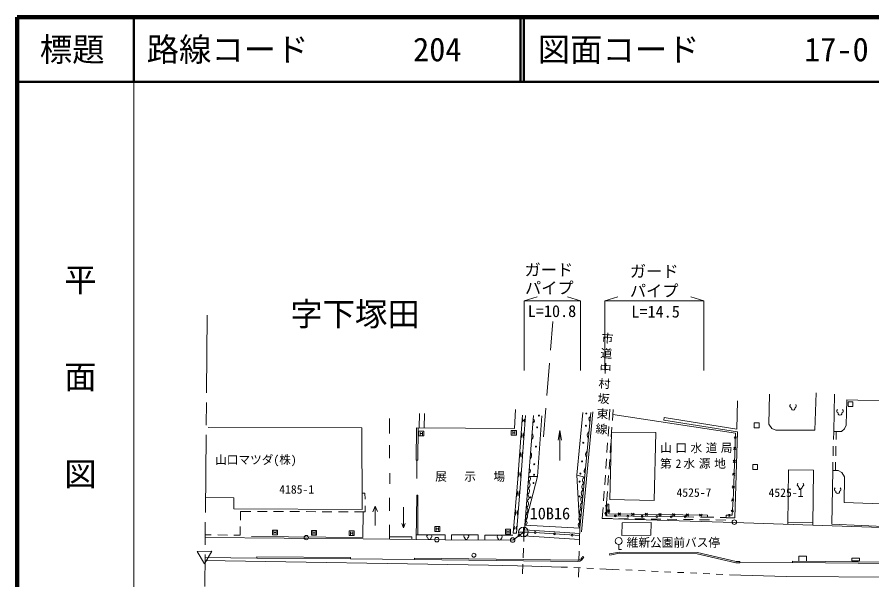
# Model space of a CAD drawing. Units: millimetres, scale not verified. Extents: x 40000 to 680000, y 20000 to 380000.
# Drawn here: x 40000 to 171990, y 293047 to 380000 of the extents above; entities that cross this region are included whole.
import ezdxf
from ezdxf.enums import TextEntityAlignment as Align

# ---------------------------------------------------------------- set-up
doc = ezdxf.new("R2010")
doc.units = ezdxf.units.MM
doc.header["$LTSCALE"] = 1000
doc.linetypes.add('CHAIN', pattern=[18.5, 12, -1.5, 3.5, -1.5])
for name, color, linetype, lineweight in [('M-BGD', 7, 'Continuous', 13), ('M-BMK', 2, 'CHAIN', 13), ('M-BMK-SRVR', 3, 'Continuous', 13), ('M-STR-HTXT', 7, 'Continuous', 13), ('M-STR-STR1', 1, 'Continuous', 13), ('M-TTL', 2, 'Continuous', 140), ('M-TTL-BAND', 7, 'Continuous', 13), ('M-TTL-LINE', 7, 'Continuous', 50)]:
    doc.layers.add(name, color=color, linetype=linetype, lineweight=lineweight)
doc.layers.add('M-BGD-HTXT', color=7, linetype='Continuous')
doc.layers.add('M-TTL-TXT', color=7, linetype='Continuous')
doc.styles.add('@ＭＳ ゴシック', font='')
doc.styles.add('ＭＳ ゴシック', font='')
doc.styles.get('@ＭＳ ゴシック').set_extended_font_data('@MS Gothic')
doc.styles.get('ＭＳ ゴシック').set_extended_font_data('MS Gothic')

msp = doc.modelspace()

# ---------------------------------------------------------------- linework, layer by layer
at = {"layer": 'M-BGD'}
for p, q in [((122367, 328532), (122731, 332958)), ((121793, 321555), (122203, 326539)), ((156069, 317098), (156168, 321728)), ((163369, 321964), (163200, 316195)), ((166240, 321735), (166089, 315989)), ((168017, 316937), (168098, 320856)), ((168098, 320856), (198236, 319938)), ((121266, 315136), (121630, 319562)), ((131549, 319431), (131429, 317725)), ((151247, 320708), (151128, 316345)), ((168307, 320544), (169041, 320544)), ((168307, 319825), (168307, 320544)), ((169041, 319825), (168307, 319825)), ((169041, 320544), (169041, 319825)), ((102111, 318754), (102101, 316528)), ((102887, 318763), (102876, 316525)), ((116813, 316458), (116980, 319358)), ((117253, 307993), (118028, 318509)), ((117751, 307954), (118527, 318472)), ((119737, 318460), (118410, 301497)), ((121001, 318417), (120367, 309028)), ((127333, 318933), (126420, 309235)), ((126914, 301037), (128573, 318924)), ((128902, 319024), (127147, 300458)), ((132048, 319396), (131926, 317654)), ((150910, 315728), (131992, 318600)), ((139855, 317722), (139917, 318117)), ((151128, 316345), (139917, 318117)), ((97493, 315642), (97494, 318004)), ((151236, 315923), (139855, 317722)), ((153797, 317299), (154563, 317299)), ((153797, 316544), (153797, 317299)), ((154563, 317299), (154563, 316544)), ((156562, 316434), (156069, 317098)), ((167763, 316365), (168017, 316937)), ((93221, 316538), (69526, 316597)), ((93271, 303922), (93221, 316538)), ((101634, 311532), (101666, 316530)), ((101666, 316530), (116813, 316458)), ((101876, 311530), (101908, 316529)), ((102809, 316030), (102005, 316030)), ((102005, 316030), (102005, 315298)), ((102235, 315894), (102235, 315419)), ((102235, 315664), (102579, 315664)), ((102579, 315894), (102579, 315419)), ((102809, 315298), (102809, 316030)), ((117109, 316156), (116305, 316156)), ((116305, 316156), (116305, 315424)), ((116535, 316020), (116535, 315545)), ((116535, 315790), (116879, 315790)), ((116879, 316020), (116879, 315545)), ((117109, 315424), (117109, 316156)), ((123821, 316135), (123571, 314635)), ((123821, 316135), (123821, 311471)), ((124071, 314635), (123821, 316135)), ((131359, 316727), (131254, 315231)), ((131801, 315875), (131546, 305479)), ((131856, 316657), (131750, 315160)), ((131801, 315875), (138618, 315796)), ((138347, 305327), (138618, 315796)), ((150609, 306340), (150910, 315728)), ((150811, 302624), (151236, 315923)), ((154563, 316544), (153797, 316544)), ((157140, 316199), (156562, 316434)), ((163200, 316195), (157140, 316199)), ((166089, 315989), (166057, 314722)), ((166089, 315989), (167299, 315996)), ((166497, 315991), (166468, 314721)), ((167299, 315996), (167763, 316365)), ((102005, 315298), (102809, 315298)), ((116305, 315424), (117109, 315424)), ((131184, 314233), (131079, 312737)), ((131680, 314163), (131575, 312667)), ((151063, 315164), (150704, 314938)), ((150714, 315177), (151054, 314925)), ((97493, 311835), (97491, 313844)), ((151001, 313545), (150638, 313205)), ((150651, 313559), (150987, 313192)), ((166031, 313722), (165993, 312223)), ((166445, 313722), (166410, 312222)), ((101634, 311532), (101876, 311530)), ((101719, 308700), (101740, 311531)), ((131009, 311739), (130903, 310243)), ((131505, 311669), (131400, 310173)), ((150924, 311547), (150561, 311207)), ((150574, 311560), (150910, 311193)), ((153590, 310883), (154321, 310883)), ((153590, 310123), (153590, 310883)), ((154321, 310883), (154321, 310123)), ((165967, 311223), (165935, 309956)), ((166387, 311222), (166358, 309952)), ((97537, 307880), (97537, 309536)), ((120367, 309028), (118410, 301497)), ((120367, 309028), (119000, 309037)), ((126420, 309235), (127647, 308941)), ((126420, 309235), (126914, 301037)), ((130833, 309246), (130728, 307749)), ((131330, 309175), (131224, 307679)), ((150847, 309548), (150484, 309208)), ((150497, 309561), (150833, 309195)), ((154321, 310123), (153590, 310123)), ((159108, 310065), (158988, 301629)), ((162972, 309996), (159108, 310065)), ((162972, 309996), (162851, 301496)), ((165935, 309956), (165814, 301647)), ((165935, 309956), (166762, 309966)), ((166762, 309966), (167354, 309654)), ((167354, 309654), (167758, 308981)), ((167758, 308981), (167682, 305014)), ((116621, 300287), (117253, 307993)), ((117123, 300290), (117751, 307954)), ((150770, 307550), (150407, 307210)), ((150420, 307563), (150756, 307196)), ((93718, 306458), (93261, 306456)), ((93722, 305507), (93718, 306458)), ((130658, 306752), (130553, 305255)), ((131154, 306681), (131032, 304940)), ((150421, 303028), (150609, 306340)), ((69095, 305784), (73452, 305715)), ((73452, 305715), (73465, 304004)), ((97489, 303728), (97488, 305708)), ((101639, 299309), (101723, 306150)), ((101723, 306150), (101895, 306146)), ((101895, 306146), (101890, 300013)), ((130892, 302945), (131032, 304940)), ((131546, 305479), (138347, 305327)), ((150693, 305551), (150330, 305211)), ((150343, 305564), (150679, 305198)), ((167682, 305014), (197821, 303816)), ((73465, 304004), (93271, 303922)), ((74471, 302295), (74495, 303635)), ((76112, 303628), (74495, 303635)), ((78612, 303618), (77112, 303624)), ((81112, 303608), (79612, 303614)), ((83612, 303598), (82112, 303604)), ((86112, 303587), (84612, 303594)), ((88612, 303577), (87112, 303583)), ((93730, 303556), (93726, 304507)), ((95293, 304417), (94939, 303574)), ((95296, 301463), (95293, 304417)), ((95293, 304417), (95648, 303635)), ((99674, 304264), (99674, 301088)), ((130483, 304258), (130363, 302552)), ((131049, 302943), (131051, 304759)), ((131051, 304759), (131351, 304759)), ((131175, 303895), (131525, 303524)), ((131525, 303895), (131175, 303524)), ((131350, 303239), (131351, 304759)), ((150626, 303818), (150267, 303592)), ((150276, 303831), (150617, 303579)), ((91112, 303567), (89612, 303573)), ((93730, 303556), (92112, 303563)), ((93427, 303557), (93408, 299609)), ((131893, 302532), (130363, 302552)), ((130363, 302552), (150748, 301913)), ((143391, 302780), (130892, 302945)), ((146619, 303038), (131350, 303239)), ((132790, 303045), (133166, 303390)), ((132795, 303395), (133161, 303040)), ((134393, 302499), (132893, 302519)), ((134889, 303017), (135264, 303362)), ((134893, 303367), (135260, 303012)), ((136893, 302466), (135393, 302486)), ((136987, 302990), (137363, 303335)), ((136992, 303340), (137358, 302985)), ((139393, 302433), (137893, 302453)), ((139086, 302962), (139462, 303307)), ((139091, 303312), (139457, 302957)), ((141892, 302400), (140393, 302420)), ((141185, 302934), (141560, 303279)), ((141189, 303284), (141556, 302930)), ((144392, 302367), (142892, 302387)), ((143283, 302907), (143659, 303252)), ((143288, 303257), (143654, 302902)), ((143391, 302780), (144503, 302766)), ((145382, 302879), (145758, 303224)), ((145387, 303229), (145753, 302874)), ((146892, 302334), (145392, 302354)), ((145503, 302753), (146615, 302738)), ((146619, 303038), (146615, 302738)), ((146615, 302738), (147563, 302719)), ((149422, 302301), (147892, 302321)), ((148563, 302700), (149510, 302682)), ((149510, 303028), (150421, 303028)), ((149510, 303028), (149510, 302624)), ((149510, 302624), (150811, 302624)), ((150046, 303203), (149885, 302853)), ((150046, 302853), (149885, 303203)), ((74430, 299956), (74453, 301295)), ((97483, 299359), (97490, 301561)), ((99674, 301088), (99411, 301759)), ((99674, 301088), (99937, 301759)), ((105290, 301279), (104486, 301279)), ((104486, 301279), (104486, 300547)), ((104716, 301143), (104716, 300668)), ((105060, 301143), (105060, 300668)), ((105290, 300547), (105290, 301279)), ((118263, 299875), (118410, 301497)), ((118410, 301497), (126914, 301037)), ((126914, 301037), (126854, 299298)), ((133371, 299908), (133418, 301861)), ((133418, 301861), (137882, 301892)), ((137834, 299938), (137882, 301892)), ((150748, 301913), (189197, 300588)), ((162857, 301892), (158993, 301961)), ((165814, 301647), (189197, 300588)), ((69986, 299995), (69042, 300004)), ((72486, 299973), (70986, 299986)), ((74430, 299956), (73486, 299964)), ((93408, 299609), (76211, 299776)), ((80221, 300757), (79417, 300757)), ((79417, 300757), (79417, 300025)), ((79417, 300025), (80221, 300025)), ((79647, 300620), (79647, 300146)), ((79647, 300391), (79991, 300391)), ((79991, 300620), (79991, 300146)), ((80221, 300025), (80221, 300757)), ((86248, 300698), (85444, 300698)), ((85444, 300698), (85444, 299967)), ((85444, 299967), (86248, 299967)), ((85674, 300562), (85674, 300088)), ((85674, 300333), (86018, 300333)), ((86018, 300562), (86018, 300088)), ((86248, 299967), (86248, 300698)), ((92062, 300621), (91258, 300621)), ((91258, 300621), (91258, 299889)), ((91258, 299889), (92062, 299889)), ((91488, 300485), (91488, 300010)), ((91488, 300255), (91832, 300255)), ((91832, 300485), (91832, 300010)), ((92062, 299889), (92062, 300621)), ((97484, 299705), (100931, 299705)), ((100931, 299705), (100926, 299317)), ((101647, 300012), (106089, 300021)), ((104486, 300547), (105290, 300547)), ((104716, 300913), (105060, 300913)), ((106089, 300021), (106089, 299251)), ((107089, 300015), (107085, 299247)), ((107089, 300015), (111195, 299995)), ((111195, 299995), (111192, 299228)), ((112222, 299954), (112219, 299223)), ((112222, 299954), (116568, 299945)), ((116207, 300863), (115403, 300863)), ((115403, 300863), (115403, 300131)), ((115403, 300131), (116207, 300131)), ((115633, 300727), (115633, 300252)), ((115633, 300497), (115977, 300497)), ((115977, 300727), (115977, 300252)), ((116207, 300131), (116207, 300863)), ((116529, 299194), (118317, 300475)), ((116621, 300287), (117123, 300290)), ((126854, 299298), (118263, 299875)), ((126894, 299897), (118303, 300474)), ((126915, 300196), (118323, 300773)), ((133371, 299908), (137834, 299938)), ((69039, 299609), (93416, 299409)), ((93416, 299409), (101639, 299309)), ((106089, 299251), (101639, 299309)), ((106089, 299251), (116529, 299194)), ((132897, 298508), (132891, 297733)), ((70054, 297463), (67830, 297411)), ((67830, 297411), (68925, 295554)), ((68925, 295554), (70054, 297463)), ((131470, 297054), (133021, 297359)), ((131470, 297054), (131509, 296858)), ((131509, 296858), (133040, 297159)), ((132891, 297733), (133305, 297733)), ((133021, 297359), (145056, 297288)), ((133040, 297159), (145033, 297088)), ((145033, 297088), (151002, 295703)), ((145056, 297288), (151026, 295903)), ((69006, 296043), (112768, 295339)), ((69010, 296504), (77017, 296424)), ((77017, 296424), (77019, 296624)), ((77017, 296424), (91463, 296312)), ((77019, 296624), (91464, 296512)), ((91463, 296312), (91464, 296512)), ((91463, 296312), (101377, 296186)), ((101379, 296386), (101377, 296186)), ((101377, 296186), (126579, 295882)), ((101379, 296386), (126559, 296082)), ((127322, 296688), (127511, 296624)), ((151002, 295703), (151611, 295699)), ((151026, 295903), (151613, 295899)), ((151613, 295899), (151611, 295699)), ((151611, 295699), (159741, 295731)), ((159741, 295731), (159743, 295931)), ((159741, 295731), (201397, 295391)), ((159743, 295931), (201399, 295591)), ((160696, 296693), (161879, 296696)), ((160696, 295999), (160696, 296693)), ((161879, 296696), (161883, 295999)), ((168888, 295977), (168894, 296427)), ((168888, 295977), (170080, 295971)), ((168894, 296427), (170077, 296421)), ((170077, 296421), (170080, 295971)), ((112768, 295339), (119462, 295189)), ((119462, 295189), (123984, 295041)), ((123984, 295041), (124983, 294995)), ((125982, 294949), (126981, 294903)), ((127980, 294857), (128979, 294811)), ((129978, 294766), (130977, 294720)), ((130977, 294720), (131976, 294674)), ((131976, 294674), (132975, 294628)), ((133974, 294582), (134973, 294536)), ((135972, 294490), (136971, 294445)), ((137969, 294399), (138968, 294353)), ((139967, 294307), (140966, 294261)), ((141965, 294215), (142964, 294169)), ((143963, 294123), (144962, 294078)), ((145961, 294032), (146960, 293986)), ((147959, 293940), (148958, 293894)), ((149981, 293847), (158758, 293576)), ((223859, 293117), (158758, 293576))]:
    msp.add_line(p, q, dxfattribs=at)
for centre, radius in [((120564, 318429), 75), ((127889, 318756), 75), ((127824, 316859), 75), ((120303, 316597), 75), ((127432, 314243), 75), ((120106, 313654), 75), ((119845, 310907), 75), ((127235, 311365), 75), ((119834, 309305), 75), ((126974, 309468), 75), ((119736, 308008), 75), ((126843, 308226), 75), ((119256, 305784), 75), ((126843, 305958), 75), ((131000, 304492), 150), ((130919, 303332), 150), ((132372, 302925), 150), ((134320, 302900), 150), ((136501, 302871), 150), ((138796, 302841), 150), ((141006, 302812), 150), ((143158, 302783), 150), ((150748, 301976), 350), ((84647, 299585), 325), ((104809, 299268), 350), ((116515, 299203), 350), ((132902, 299049), 541), ((110534, 296855), 300)]:
    msp.add_circle(centre, radius, dxfattribs=at)
for centre, radius, start, end in [((159623, 319919), 300, 131.41945, 251.14243), ((159823, 319594), 300, 172.14016, 7.85984), ((160023, 319919), 300, 288.85757, 48.58055), ((128660, 317905), 381, 113.09418, 236.31075), ((166858, 319130), 300, 131.41945, 251.14243), ((167058, 318805), 300, 172.14016, 7.85984), ((167258, 319130), 300, 288.85757, 48.58055), ((117795, 317705), 323, 298.20603, 53.36147), ((118634, 317653), 317, 117.61315, 233.95435), ((119563, 317608), 307, 285.91622, 65.13753), ((117041, 315435), 908, 322.38526, 29.18224), ((119054, 315307), 908, 142.38526, 209.18224), ((118962, 315285), 725, 311.92406, 39.12969), ((128771, 315378), 725, 131.09965, 218.30528), ((116820, 312443), 908, 322.38526, 29.18224), ((118833, 312315), 908, 142.38526, 209.18224), ((128494, 312391), 725, 131.09965, 218.30528), ((118728, 312294), 725, 311.92406, 39.12969), ((118960, 309906), 307, 285.91622, 65.13753), ((127921, 309927), 381, 113.09418, 236.31075), ((116600, 309451), 908, 322.38526, 29.18224), ((118613, 309323), 908, 142.38526, 209.18224), ((118865, 308656), 404, 280.47556, 70.57819), ((127843, 308436), 542, 111.18979, 238.21514), ((118634, 307780), 567, 293.59936, 57.45439), ((127777, 307454), 567, 112.77495, 236.62998), ((160766, 307759), 300, 131.41945, 251.14243), ((161166, 307759), 300, 288.85757, 48.58055), ((116367, 306467), 908, 321.91339, 28.71037), ((118379, 306326), 908, 141.91339, 208.71037), ((118478, 305786), 567, 293.59936, 57.45439), ((118556, 306783), 567, 293.59936, 57.45439), ((127685, 306458), 567, 112.77495, 236.62998), ((160966, 307434), 300, 172.14016, 7.85984), ((166512, 307025), 300, 131.41945, 251.14243), ((166712, 306700), 300, 172.14016, 7.85984), ((166912, 307025), 300, 288.85757, 48.58055), ((118400, 304789), 567, 293.59936, 57.45439), ((127500, 304467), 567, 112.77495, 236.62998), ((127592, 305462), 567, 112.77495, 236.62998), ((116121, 303477), 908, 321.91339, 28.71037), ((118133, 303336), 908, 141.91339, 208.71037), ((118322, 303792), 567, 293.59936, 57.45439), ((127408, 303471), 567, 112.77495, 236.62998), ((118336, 301895), 404, 280.47556, 70.57819), ((118244, 302796), 567, 293.59936, 57.45439), ((127315, 302475), 567, 112.77495, 236.62998), ((116515, 301118), 323, 297.73416, 52.8896), ((117356, 301083), 317, 117.14128, 233.48248), ((127199, 301497), 542, 111.18979, 238.21514), ((103509, 299768), 240, 131.41945, 251.14243), ((103829, 299768), 240, 288.85757, 48.58055), ((109194, 299794), 240, 131.41945, 251.14243), ((109514, 299794), 240, 288.85757, 48.58055), ((114344, 299687), 240, 131.41945, 251.14243), ((114664, 299687), 240, 288.85757, 48.58055), ((117496, 299895), 150, 0, 180), ((117496, 299895), 150, 180, 0), ((120009, 300361), 150, 0, 180), ((120009, 300361), 150, 180, 0), ((123002, 300159), 150, 0, 180), ((123002, 300159), 150, 180, 0), ((125696, 299978), 150, 0, 180), ((125696, 299978), 150, 180, 0), ((103669, 299508), 240, 172.14016, 7.85984), ((109354, 299534), 240, 172.14016, 7.85984), ((114504, 299427), 240, 172.14016, 7.85984), ((126473, 296973), 895, 275.5232, 341.4305), ((126469, 296975), 1099, 275.7223, 341.35599)]:
    msp.add_arc(centre, radius, start, end, dxfattribs=at)
at = {"layer": 'M-BMK'}
msp.add_line((69353, 333953), (68969, 292011), dxfattribs=at)
at = {"layer": 'M-BMK-SRVR'}
for p, q in [((118188, 299698), (118188, 301198)), ((117438, 300448), (118938, 300448))]:
    msp.add_line(p, q, dxfattribs=at)
msp.add_circle((118188, 300448), 750, dxfattribs=at)
at = {"layer": 'M-STR-HTXT'}
for p, q in [((118280, 336160), (120280, 336760)), ((126981, 336160), (124981, 336760)), ((130776, 336160), (132776, 336760)), ((146050, 336160), (144050, 336760)), ((118280, 325421), (118280, 336160)), ((118280, 336160), (126981, 336160)), ((126981, 325421), (126981, 336160)), ((130776, 325421), (130776, 336160)), ((130776, 336160), (146050, 336160)), ((146050, 325421), (146050, 336160))]:
    msp.add_line(p, q, dxfattribs=at)
at = {"layer": 'M-STR-STR1'}
for p, q in [((118229, 298973), (118263, 299875)), ((126854, 299298), (126830, 298474)), ((118134, 296474), (118191, 297973)), ((126800, 297475), (126755, 295976)), ((118039, 293976), (118096, 295475)), ((126725, 294976), (126681, 293477))]:
    msp.add_line(p, q, dxfattribs=at)
at = {"layer": 'M-TTL'}
for p, q in [((40000, 380000), (40000, 20000)), ((680000, 380000), (40000, 380000))]:
    msp.add_line(p, q, dxfattribs=at)
at = {"layer": 'M-TTL-BAND'}
msp.add_line((58000, 370000), (58000, 20000), dxfattribs=at)
at = {"layer": 'M-TTL-LINE'}
for p, q in [((58000, 380000), (58000, 370000)), ((117750, 380000), (117750, 370000)), ((118250, 380000), (118250, 370000)), ((40000, 370000), (680000, 370000))]:
    msp.add_line(p, q, dxfattribs=at)

# ---------------------------------------------------------------- texts
at = {"layer": 'M-BGD', "style": 'ＭＳ ゴシック'}
for s, p in [('山口マツダ(株)', (70573, 310546)), ('4185-1', (80478, 305973)), ('4525-7', (141821, 305490)), ('4525-1', (156031, 305469)), ('維新公園前バス停', (134134, 297762))]:
    msp.add_text(s, height=1320, dxfattribs=at).set_placement(p, align=Align.BOTTOM_LEFT)
at = {"layer": 'M-BGD', "insert": (129281, 315009), "char_height": 1320, "attachment_point": 9, "rotation": 266.269, "style": '@ＭＳ ゴシック'}
msp.add_mtext('\\T1.3;市道中村坂東線', dxfattribs=at)
at = {"layer": 'M-BGD', "char_height": 1320, "attachment_point": 7, "style": 'ＭＳ ゴシック'}
for s, insert in [('\\T1.3;山口水道局', (139295, 312625)), ('\\T1.33;第2水源地', (139279, 310208)), ('\\T2.5;展示場', (104549, 308202))]:
    msp.add_mtext(s, dxfattribs=dict(at, insert=insert))
at = {"layer": 'M-BGD-HTXT', "style": 'ＭＳ ゴシック'}
msp.add_text('字下塚田', height=3666, dxfattribs=at).set_placement((82186, 331189), align=Align.BOTTOM_LEFT)
at = {"layer": 'M-BMK-SRVR', "style": 'ＭＳ ゴシック'}
msp.add_text('10B16', height=1833, dxfattribs=at).set_placement((119153, 301848), align=Align.BOTTOM_LEFT)
at = {"layer": 'M-STR-HTXT', "style": 'ＭＳ ゴシック'}
for s, p in [('ガード', (118354, 339491)), ('ガード', (134626, 339268)), ('パイプ', (118429, 336693)), ('パイプ', (134626, 336245)), ('L=10.8', (118852, 333110)), ('L=14.5', (134850, 333035))]:
    msp.add_text(s, height=1833, dxfattribs=at).set_placement(p, align=Align.BOTTOM_LEFT)
at = {"layer": 'M-TTL-BAND', "style": 'ＭＳ ゴシック'}
for s, p in [('平', (47277, 336475)), ('面', (47277, 321475)), ('図', (47277, 306475))]:
    msp.add_text(s, height=3666, dxfattribs=at).set_placement(p, align=Align.BOTTOM_LEFT)
at = {"layer": 'M-TTL-TXT', "style": 'ＭＳ ゴシック'}
msp.add_text('標題', height=3666, dxfattribs=at).set_placement((48500, 375000), align=Align.MIDDLE_CENTER)
for s, p in [('路線コード', (60000, 375000)), ('204', (101142, 375000)), ('図面コード', (120380, 375000)), ('17-0', (161521, 375000))]:
    msp.add_text(s, height=3666, dxfattribs=at).set_placement(p, align=Align.MIDDLE_LEFT)

doc.saveas('drawing.dxf')
